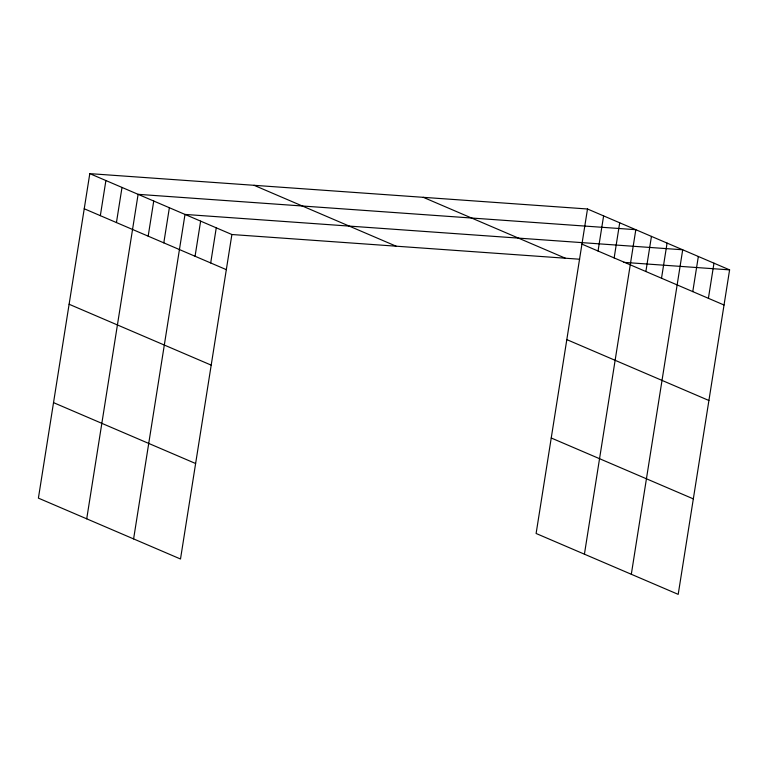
<?xml version="1.0" encoding="UTF-8"?>
<svg xmlns="http://www.w3.org/2000/svg" width="768" height="768" viewBox="0 0 768 768"><rect width="100%" height="100%" fill="white"/><g stroke="black" fill="none" stroke-linecap="round" stroke-linejoin="round"><path stroke-width="1.15" d="M89.798 173.635L38.4 498.125L180.499 559.008L231.888 234.518L89.798 173.635L587.501 208.992L729.6 269.875L678.202 594.365L536.112 533.482L587.501 208.992M100.339 215.664L105.898 180.538M116.438 222.566L122.006 187.43M86.717 518.822L138.106 194.333L635.818 229.69L584.419 554.179M148.176 236.16L153.734 201.034M163.805 242.861L169.373 207.734M133.603 538.915L185.002 214.426L682.704 249.782L631.315 574.272M195.062 256.253L200.63 221.126M210.701 262.954L216.259 227.827M598.042 251.021L603.61 215.894M614.15 257.923L619.709 222.787M645.878 271.517L651.446 236.39M661.517 278.218L667.075 243.091M692.774 291.61L698.342 256.483M708.403 298.31L713.971 263.184M231.888 234.518L579.638 259.229M623.674 262.349L729.6 269.875M581.942 244.118L724.032 305.011M423.264 197.318L565.354 258.211M254.035 185.299L396.134 246.192M566.813 339.61L708.912 400.493M84.23 208.762L226.33 269.654M551.232 437.99L693.331 498.883M69.11 304.253L211.2 365.136M53.52 402.634L195.619 463.517"/></g></svg>
